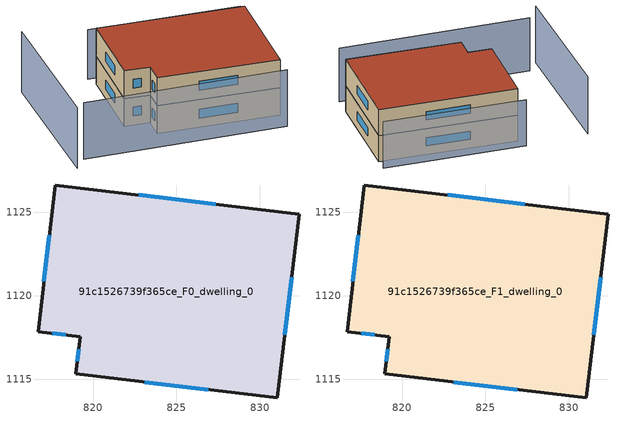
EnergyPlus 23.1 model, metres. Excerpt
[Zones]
91c1526739f365ce_F0_dwelling_0
 floor ground (EU_floor_Construction): 832.35,1124.89 831.04,1113.87 818.97,1115.31 819.23,1117.54 816.7,1117.84 817.75,1126.63 z0
 wall outside (EU_wall_Construction): 819.23,1117.54 818.97,1115.31 831.04,1113.87 832.35,1124.89 817.75,1126.63 816.7,1117.84 819.23,1117.54 z0:3
 window (EU_Window_Construction): 819.14,1116.78 819.06,1116.07 / 817.57,1117.74 818.37,1117.65 / 817.39,1123.62 817.06,1120.85 / 827.35,1125.49 822.75,1126.04 / 831.49,1117.64 831.9,1121.12 / 823.1,1114.82 826.91,1114.36 z1.03:1.97
91c1526739f365ce_F1_dwelling_0
 floor to 91c1526739f365ce_F0_dwelling_0 (EU_floor_Construction): 832.35,1124.89 831.04,1113.87 818.97,1115.31 819.23,1117.54 816.7,1117.84 817.75,1126.63 z3
 wall outside (EU_wall_Construction): 819.23,1117.54 818.97,1115.31 831.04,1113.87 832.35,1124.89 817.75,1126.63 816.7,1117.84 819.23,1117.54 z3:6
 window (EU_Window_Construction): 819.14,1116.78 819.06,1116.07 / 817.57,1117.74 818.37,1117.65 / 817.39,1123.62 817.06,1120.85 / 827.35,1125.49 822.75,1126.04 / 831.49,1117.64 831.9,1121.12 / 823.1,1114.82 826.91,1114.36 z4.03:4.97
 roof outside (EU_roof_Construction): 831.04,1113.87 832.35,1124.89 817.75,1126.63 816.7,1117.84 819.23,1117.54 818.97,1115.31 z6
shading: 810.61,1113.55 830.77,1111.64 z0:6.1; 810.68,1128.03 809.33,1112.23 z0:6.5; 832.47,1126.24 817.4,1127.85 z0:5.3
[Building]
EU S2 Campaign: North Axis=0; Terrain=City; Solar Distribution=FullExterior
[Site:Location]
Cape.Town.Intl.AP: Latitude=-33.965; Longitude=18.602; Time Zone=2; Elevation=46
[SizingPeriod:WeatherFileDays]
AnnualSizingPeriod: Begin Month=1; Begin Day of Month=1; End Month=12; End Day of Month=31; Day of Week for Start Day=Monday; Use Weather File Daylight Saving Period=No; Use Weather File Rain and Snow Indicators=No
[MATERIAL]
EU_InternalMass_Material: Roughness=MediumRough; Thickness=0.1; Conductivity=1; Density=1800; Specific Heat=900; Thermal Absorptance=0.9; Solar Absorptance=0.7; Visible Absorptance=0.7
[MATERIAL:NOMASS] Roughness=MediumRough; Thermal Absorptance=0.9; Solar Absorptance=0.7; Visible Absorptance=0.7
Name | Thermal Resistance
EU_wall_NoMass | 0.493876
EU_roof_NoMass | 0.449382
EU_floor_NoMass | 1.25
[WINDOWMATERIAL:SIMPLEGLAZINGSYSTEM]
EU_Window_SimpleGlazing: UFactor=4.4; Solar Heat Gain Coefficient=0.85; Visible Transmittance=0.85
[CONSTRUCTION]
EU_wall_Construction: EU_wall_NoMass
EU_roof_Construction: EU_roof_NoMass
EU_floor_Construction: EU_floor_NoMass
EU_Window_Construction: EU_Window_SimpleGlazing
EU_InternalMass_Construction: EU_InternalMass_Material
[ZONE] Type=1; Multiplier=1; Ceiling Height=autocalculate; Floor Area=autocalculate; Part of Total Floor Area=Yes
Name | Volume
91c1526739f365ce_F0_dwelling_0 | 472.563
91c1526739f365ce_F1_dwelling_0 | 472.562
[INTERNALMASS] Construction=EU_InternalMass_Construction; Surface Area=157.521
Name | Zone or ZoneList
91c1526739f365ce_F0_dwelling_0_EU_InternalMass | 91c1526739f365ce_F0_dwelling_0
91c1526739f365ce_F1_dwelling_0_EU_InternalMass | 91c1526739f365ce_F1_dwelling_0
[OTHEREQUIPMENT] Fuel Type=Electricity; Design Level Calculation Method=Watts/Area; Power per Zone Floor Area=1; Fraction Latent=0; Fraction Radiant=0; Fraction Lost=0; Carbon Dioxide Generation Rate=0; EndUse Subcategory=EU_Step8_InternalGains
Name | Zone or ZoneList or Space or SpaceList | Schedule
EU_Step8_InternalGain_91c1526739f365ce_F0_dwelling_0_f000 | 91c1526739f365ce_F0_dwelling_0 | EU_Step8_GainSchedule_91c1526739f365ce_F0_dwelling_0_f000
EU_Step8_InternalGain_91c1526739f365ce_F1_dwelling_0_f000 | 91c1526739f365ce_F1_dwelling_0 | EU_Step8_GainSchedule_91c1526739f365ce_F1_dwelling_0_f000
[ZONEVENTILATION:DESIGNFLOWRATE] Schedule=EU_AlwaysOn; Design Flow Rate Calculation Method=AirChanges/Hour; Air Changes per Hour=0.64; Ventilation Type=Natural; Fan Pressure Rise=0; Fan Total Efficiency=1; Constant Term Coefficient=1; Temperature Term Coefficient=0; Velocity Term Coefficient=0; Velocity Squared Term Coefficient=0; Minimum Indoor Temperature=-100; Maximum Indoor Temperature=100; Delta Temperature=-100; Minimum Outdoor Temperature=-100; Maximum Outdoor Temperature=100; Maximum Wind Speed=40
Name | Zone or ZoneList or Space or SpaceList
EU_ConstantAir_91c1526739f365ce_F0_dwelling_0 | 91c1526739f365ce_F0_dwelling_0
EU_ConstantAir_91c1526739f365ce_F1_dwelling_0 | 91c1526739f365ce_F1_dwelling_0
[HVACTEMPLATE:THERMOSTAT] Constant Heating Setpoint=20; Constant Cooling Setpoint=50
EU_HeatOnly_91c1526739f365ce_F0_dwelling_0; EU_HeatOnly_91c1526739f365ce_F1_dwelling_0
[HVACTEMPLATE:ZONE:IDEALLOADSAIRSYSTEM] System Availability Schedule=EU_AlwaysOn; Maximum Heating Supply Air Temperature=50; Minimum Cooling Supply Air Temperature=13; Maximum Heating Supply Air Humidity Ratio=0.0156; Minimum Cooling Supply Air Humidity Ratio=0.0077; Heating Limit=NoLimit; Cooling Limit=NoLimit; Heating Availability Schedule=EU_AlwaysOn; Cooling Availability Schedule=EU_CoolingOff; Dehumidification Control Type=ConstantSensibleHeatRatio; Cooling Sensible Heat Ratio=0.7; Dehumidification Setpoint=60; Humidification Control Type=None; Humidification Setpoint=30; Outdoor Air Method=None; Outdoor Air Flow Rate per Person=0.00944; Outdoor Air Flow Rate per Zone Floor Area=0; Outdoor Air Flow Rate per Zone=0; Demand Controlled Ventilation Type=None; Outdoor Air Economizer Type=NoEconomizer; Heat Recovery Type=None; Sensible Heat Recovery Effectiveness=0.7; Latent Heat Recovery Effectiveness=0.65
Name | Template Thermostat
91c1526739f365ce_F0_dwelling_0 | EU_HeatOnly_91c1526739f365ce_F0_dwelling_0
91c1526739f365ce_F1_dwelling_0 | EU_HeatOnly_91c1526739f365ce_F1_dwelling_0
[SIZING:ZONE] Zone Cooling Design Supply Air Temperature Input Method=SupplyAirTemperature; Zone Cooling Design Supply Air Temperature=13; Zone Heating Design Supply Air Temperature Input Method=SupplyAirTemperature; Zone Heating Design Supply Air Temperature=50; Zone Cooling Design Supply Air Humidity Ratio=0.008; Zone Heating Design Supply Air Humidity Ratio=0.008; Cooling Design Air Flow Method=DesignDay; Cooling Design Air Flow Rate=0; Cooling Minimum Air Flow per Zone Floor Area=0.000762; Cooling Minimum Air Flow=0; Cooling Minimum Air Flow Fraction=0.2; Heating Design Air Flow Method=DesignDay; Heating Design Air Flow Rate=0; Heating Maximum Air Flow per Zone Floor Area=0.002032; Heating Maximum Air Flow=0.141576; Heating Maximum Air Flow Fraction=0.3; Account for Dedicated Outdoor Air System=No; Dedicated Outdoor Air System Control Strategy=NeutralSupplyAir; Dedicated Outdoor Air Low Setpoint Temperature for Design=autosize; Dedicated Outdoor Air High Setpoint Temperature for Design=autosize; Zone Load Sizing Method=Sensible Load Only No Latent Load; Zone Latent Cooling Design Supply Air Humidity Ratio Input Method=HumidityRatioDifference; Zone Cooling Design Supply Air Humidity Ratio Difference=0.005; Zone Latent Heating Design Supply Air Humidity Ratio Input Method=HumidityRatioDifference; Zone Humidification Design Supply Air Humidity Ratio Difference=0.005
91c1526739f365ce_F0_dwelling_0; 91c1526739f365ce_F1_dwelling_0
[SCHEDULE:CONSTANT]
Name | Hourly Value
EU_AlwaysOn | 1
EU_CoolingOff | 0
[SCHEDULE:FILE] Column Number=1; Rows to Skip at Top=0; Number of Hours of Data=8760; Column Separator=Comma; Interpolate to Timestep=No; Minutes per Item=60; Adjust Schedule for Daylight Savings=Yes
Name | File
EU_Step8_GainSchedule_91c1526739f365ce_F0_dwelling_0_f000 | ../../schedules/91c1526739f365ce/91c1526739f365ce_F0_dwelling_0_f000_gain.csv
EU_Step8_GainSchedule_91c1526739f365ce_F1_dwelling_0_f000 | ../../schedules/91c1526739f365ce/91c1526739f365ce_F1_dwelling_0_f000_gain.csv
